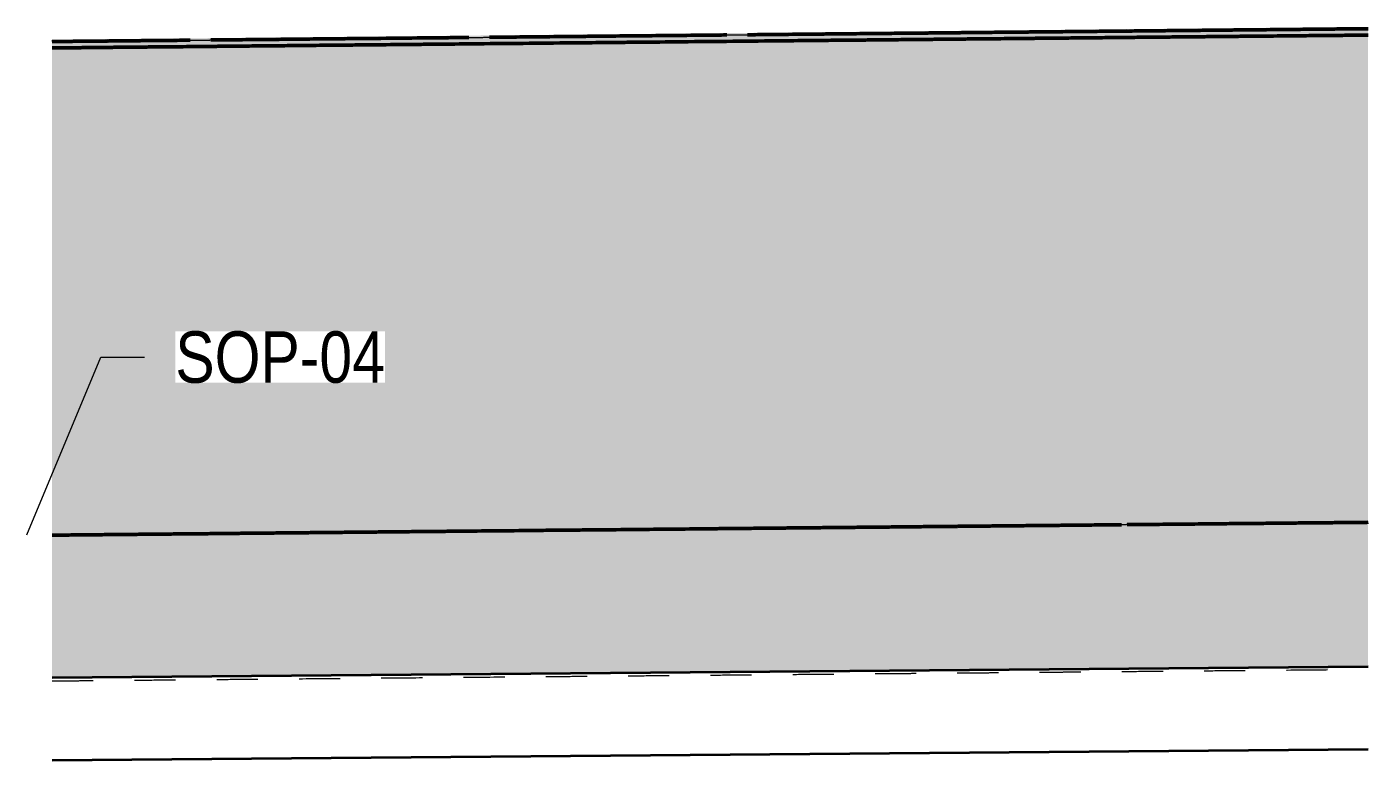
# Model space of a CAD drawing. Header units: metres. Extents: x 0 to 258, y 3 to 25.
# Drawn here: x 9.189 to 12.449, y 21.353 to 23.136 of the extents above; entities that cross this region are included whole.
import ezdxf

# ---------------------------------------------------------------- set-up
doc = ezdxf.new("R2010")
doc.units = ezdxf.units.M
doc.linetypes.add('JacobsDash', pattern=[0.0045, 0.003, -0.0015])
for name, color, linetype, lineweight in [('A-FLOR', 7, 'Continuous', 50), ('A-FLOR-HDLN', 7, 'JacobsDash', 18), ('G-ANNO-TEXT', 7, 'Continuous', 9)]:
    doc.layers.add(name, color=color, linetype=linetype, lineweight=lineweight)
doc.styles.add('Arial Narrow_2', font='ARIALN.TTF', dxfattribs={"height": 0.125})

msp = doc.modelspace()

# ---------------------------------------------------------------- hatches: boundary and pattern name
at = {"layer": 'A-FLOR', "lineweight": 5, "true_color": 0xc0c0c0}
h = msp.add_hatch(color=9, dxfattribs=at)
h.paths.add_polyline_path([(9.2504, 23.1001), (9.2931, 23.1005), (9.2877, 23.105), (9.2797, 23.1049), (9.2679, 23.1048), (9.2504, 23.1005)])
h.paths.add_polyline_path([(9.2504, 23.1005), (9.2677, 23.1048), (9.2608, 23.1047), (9.2504, 23.1046)])
h.paths.add_polyline_path([(11.8899, 23.1305), (11.8897, 23.1305), (11.8739, 23.1304), (11.8491, 23.1301)])
h.paths.add_polyline_path([(11.8052, 23.1297), (11.8049, 23.1297), (11.8041, 23.1297), (11.7611, 23.1292)])
h.paths.add_polyline_path([(9.2931, 23.1005), (12.4488, 23.1314), (12.4488, 23.1359), (9.3155, 23.1053), (9.2879, 23.105)])
for points in [[(9.2504, 23.0846), (12.4488, 23.1159), (12.4488, 23.1314), (9.2504, 23.1001), (9.2504, 23.099)], [(9.2504, 21.9), (12.4488, 21.9313), (12.4488, 23.1159), (9.2504, 23.0846), (9.2504, 21.9521)], [(9.2504, 21.553), (12.4488, 21.58), (12.4488, 21.9313), (9.2504, 21.9), (9.2504, 21.5536)]]:
    msp.add_hatch(color=9, dxfattribs=at).paths.add_polyline_path(points)

# ---------------------------------------------------------------- linework, layer by layer
at = {"layer": 'A-FLOR', "lineweight": 35}
for p, q in [((12.4488, 21.58), (9.2504, 21.553)), ((9.2504, 21.353), (12.4488, 21.38))]:
    msp.add_line(p, q, dxfattribs=at)
at = {"layer": 'A-FLOR'}
for points in [[(10.5638, 23.113), (10.5889, 23.1132), (10.614, 23.1135), (10.6391, 23.1137)], [(10.94, 23.1166), (10.9567, 23.1168), (10.9735, 23.117), (10.9902, 23.1171)], [(11.0403, 23.1176), (11.0654, 23.1179), (11.0905, 23.1181), (11.1156, 23.1184)], [(10.0368, 23.1078), (10.0703, 23.1081), (10.1038, 23.1085), (10.1372, 23.1088)], [(10.1623, 23.109), (10.1791, 23.1092), (10.1958, 23.1094), (10.2126, 23.1095)], [(10.2126, 23.1095), (10.2293, 23.1097), (10.246, 23.1099), (10.2628, 23.11)], [(10.313, 23.1105), (10.3297, 23.1107), (10.3464, 23.1108), (10.3631, 23.111)], [(10.4133, 23.1115), (10.4384, 23.1117), (10.4635, 23.112), (10.4886, 23.1122)], [(11.0906, 23.1026), (11.0655, 23.1023), (11.0405, 23.1021), (11.0154, 23.1018)], [(10.1246, 21.9086), (10.1079, 21.9084), (10.0911, 21.9082), (10.0743, 21.9081)], [(10.5265, 21.9125), (10.5014, 21.9122), (10.4763, 21.912), (10.4512, 21.9118)], [(10.5767, 21.913), (10.5599, 21.9128), (10.5432, 21.9127), (10.5265, 21.9125)], [(10.7774, 21.9149), (10.7523, 21.9147), (10.7273, 21.9145), (10.7022, 21.9142)], [(11.0284, 21.9174), (11.0117, 21.9172), (10.995, 21.9171), (10.9783, 21.9169)], [(9.2969, 21.9005), (9.2886, 21.9004), (9.2802, 21.9003), (9.2719, 21.9002)]]:
    msp.add_open_spline(points, degree=3, dxfattribs=at)
for points, knots in [([(10.6391, 23.1137), (10.64, 23.1137), (10.6567, 23.1139), (10.6734, 23.114), (10.6892, 23.1142)], [-0.953211737, -0.953211737, -0.953211737, -0.953211737, -0.953125, -0.951625694, -0.951625694, -0.951625694, -0.951625694]), ([(10.6893, 23.1142), (10.7146, 23.1144), (10.7648, 23.1149), (10.8149, 23.1154), (10.8397, 23.1157)], [-0.951625475, -0.951625475, -0.951625475, -0.951625475, -0.94921875, -0.946867776, -0.946867776, -0.946867776, -0.946867776]), ([(10.8397, 23.1157), (10.8561, 23.1158), (10.8728, 23.116), (10.8895, 23.1162), (10.8899, 23.1162)], [-0.946867565, -0.946867565, -0.946867565, -0.946867565, -0.9453125, -0.945281523, -0.945281523, -0.945281523, -0.945281523]), ([(10.9902, 23.1171), (10.9976, 23.1172), (11.0143, 23.1174), (11.031, 23.1175), (11.0403, 23.1176)], [-0.942109437, -0.942109437, -0.942109437, -0.942109437, -0.94140625, -0.940523665, -0.940523665, -0.940523665, -0.940523665]), ([(11.1156, 23.1184), (11.1223, 23.1184), (11.1497, 23.1187), (11.1977, 23.1192), (11.241, 23.1196), (11.2638, 23.1198), (11.266, 23.1198)], [-0.938144128, -0.938144128, -0.938144128, -0.938144128, -0.9375, -0.935546875, -0.93359375, -0.933386437, -0.933386437, -0.933386437, -0.933386437]), ([(11.266, 23.1198), (11.2741, 23.1199), (11.2925, 23.1201), (11.3212, 23.1204), (11.3469, 23.1206), (11.367, 23.1208), (11.3797, 23.1209), (11.3876, 23.121), (11.3905, 23.1211), (11.3907, 23.1211)], [-0.933386201, -0.933386201, -0.933386201, -0.933386201, -0.932617188, -0.931640625, -0.930664062, -0.930175781, -0.9296875, -0.929443359, -0.929421416, -0.929421416, -0.929421416, -0.929421416]), ([(11.3907, 23.1211), (11.3931, 23.1211), (11.398, 23.1211), (11.4057, 23.1212), (11.4139, 23.1213), (11.4219, 23.1214), (11.4322, 23.1215), (11.4448, 23.1216), (11.4577, 23.1217), (11.4659, 23.1218), (11.4684, 23.1218)], [-0.929421094, -0.929421094, -0.929421094, -0.929421094, -0.929199219, -0.928955078, -0.928710938, -0.928466797, -0.928222656, -0.927734375, -0.927246094, -0.92704203, -0.92704203, -0.92704203, -0.92704203]), ([(11.4684, 23.1218), (11.4719, 23.1218), (11.4818, 23.1219), (11.5002, 23.1221), (11.5263, 23.1224), (11.556, 23.1227), (11.58, 23.1229), (11.5936, 23.123), (11.5966, 23.1231)], [-0.927042004, -0.927042004, -0.927042004, -0.927042004, -0.926757812, -0.926269531, -0.92578125, -0.925292969, -0.924804688, -0.924663025, -0.924663025, -0.924663025, -0.924663025]), ([(11.5967, 23.1231), (11.5989, 23.1231), (11.6063, 23.1232), (11.6189, 23.1233), (11.6343, 23.1234), (11.649, 23.1236), (11.6633, 23.1237), (11.6776, 23.1239), (11.6875, 23.124), (11.6926, 23.124), (11.6929, 23.124)], [-0.924662966, -0.924662966, -0.924662966, -0.924662966, -0.924560547, -0.924316406, -0.924072266, -0.923828125, -0.923583984, -0.923339844, -0.923095703, -0.923076923, -0.923076923, -0.923076923, -0.923076923]), ([(11.6929, 23.124), (11.6973, 23.124), (11.7111, 23.1242), (11.7342, 23.1244), (11.7712, 23.1248), (11.8161, 23.1252), (11.8687, 23.1257), (11.9191, 23.1262), (11.9673, 23.1267), (12.0135, 23.1271), (12.0438, 23.1274), (12.0591, 23.1276), (12.0602, 23.1276)], [-0.923076835, -0.923076835, -0.923076835, -0.923076835, -0.922851562, -0.922363281, -0.921875, -0.920898438, -0.919921875, -0.918945312, -0.91796875, -0.916992188, -0.916015625, -0.915939953, -0.915939953, -0.915939953, -0.915939953]), ([(12.0602, 23.1276), (12.0733, 23.1277), (12.0998, 23.128), (12.1382, 23.1284), (12.1756, 23.1287), (12.2102, 23.1291), (12.232, 23.1293), (12.2423, 23.1294)], [-0.91593973, -0.91593973, -0.91593973, -0.91593973, -0.915039062, -0.9140625, -0.913085938, -0.912109375, -0.911181737, -0.911181737, -0.911181737, -0.911181737]), ([(12.3394, 23.1148), (12.3376, 23.1148), (12.3266, 23.1147), (12.3058, 23.1145), (12.2759, 23.1142), (12.2444, 23.1139), (12.2109, 23.1135), (12.1817, 23.1132), (12.1635, 23.1131), (12.1575, 23.113)], [0.908009516, 0.908009516, 0.908009516, 0.908009516, 0.908203125, 0.909179688, 0.91015625, 0.911132812, 0.912109375, 0.913085938, 0.913560527, 0.913560527, 0.913560527, 0.913560527]), ([(12.2423, 23.1294), (12.2428, 23.1294), (12.2542, 23.1295), (12.2758, 23.1297), (12.2996, 23.1299), (12.3129, 23.1301), (12.3166, 23.1301)], [-0.911181602, -0.911181602, -0.911181602, -0.911181602, -0.911132812, -0.91015625, -0.909179688, -0.908802651, -0.908802651, -0.908802651, -0.908802651]), ([(12.3166, 23.1301), (12.3224, 23.1302), (12.3375, 23.1303), (12.352, 23.1304), (12.3607, 23.1305), (12.3608, 23.1305)], [-0.908802538, -0.908802538, -0.908802538, -0.908802538, -0.908203125, -0.907226562, -0.907216699, -0.907216699, -0.907216699, -0.907216699]), ([(12.4488, 23.1159), (12.4437, 23.1158), (12.4312, 23.1157), (12.4105, 23.1155), (12.3864, 23.1152), (12.3626, 23.115), (12.3466, 23.1149), (12.3394, 23.1148)], [0.903603768, 0.903603768, 0.903603768, 0.903603768, 0.904296875, 0.905273438, 0.90625, 0.907226562, 0.908009387, 0.908009387, 0.908009387, 0.908009387]), ([(12.3608, 23.1305), (12.3694, 23.1306), (12.3864, 23.1308), (12.4103, 23.131), (12.4311, 23.1312), (12.4437, 23.1313), (12.4488, 23.1314)], [-0.907216495, -0.907216495, -0.907216495, -0.907216495, -0.90625, -0.905273438, -0.904296875, -0.903596905, -0.903596905, -0.903596905, -0.903596905]), ([(9.2504, 23.1001), (9.2504, 23.1001), (9.2527, 23.1002), (9.2573, 23.1002), (9.2638, 23.1003), (9.2683, 23.1003), (9.2705, 23.1003)], [-0.9975672892, -0.9975672892, -0.9975672892, -0.9975672892, -0.9975585938, -0.9973144531, -0.9970703125, -0.99682793, -0.99682793, -0.99682793, -0.99682793]), ([(9.2699, 23.0848), (9.2676, 23.0848), (9.2631, 23.0847), (9.2567, 23.0847), (9.2524, 23.0846), (9.2504, 23.0846)], [0.9968279918, 0.9968279918, 0.9968279918, 0.9968279918, 0.9970703125, 0.9973144531, 0.9975337882, 0.9975337882, 0.9975337882, 0.9975337882]), ([(9.2926, 23.085), (9.2921, 23.085), (9.2867, 23.0849), (9.2791, 23.0849), (9.2722, 23.0848), (9.2699, 23.0848)], [0.9960348929, 0.9960348929, 0.9960348929, 0.9960348929, 0.99609375, 0.9965820312, 0.9968279144, 0.9968279144, 0.9968279144, 0.9968279144]), ([(9.2705, 23.1003), (9.2728, 23.1004), (9.2797, 23.1004), (9.2872, 23.1005), (9.2926, 23.1005), (9.2931, 23.1005)], [-0.9968279144, -0.9968279144, -0.9968279144, -0.9968279144, -0.9965820312, -0.99609375, -0.9960348929, -0.9960348929, -0.9960348929, -0.9960348929]), ([(9.3162, 23.0852), (9.3126, 23.0852), (9.3048, 23.0851), (9.2969, 23.085), (9.2926, 23.085)], [0.9952418715, 0.9952418715, 0.9952418715, 0.9952418715, 0.9956054688, 0.9960348574, 0.9960348574, 0.9960348574, 0.9960348574]), ([(9.2931, 23.1005), (9.2973, 23.1006), (9.3052, 23.1007), (9.313, 23.1007), (9.3166, 23.1008)], [-0.9960347653, -0.9960347653, -0.9960347653, -0.9960347653, -0.9956054688, -0.9952418715, -0.9952418715, -0.9952418715, -0.9952418715]), ([(9.3396, 23.0855), (9.3378, 23.0854), (9.3313, 23.0854), (9.3235, 23.0853), (9.3175, 23.0852), (9.3162, 23.0852)], [0.9944488501, 0.9944488501, 0.9944488501, 0.9944488501, 0.9946289062, 0.9951171875, 0.9952417658, 0.9952417658, 0.9952417658, 0.9952417658]), ([(9.3166, 23.1008), (9.3178, 23.1008), (9.3238, 23.1008), (9.3316, 23.1009), (9.338, 23.101), (9.3398, 23.101)], [-0.9952417816, -0.9952417816, -0.9952417816, -0.9952417816, -0.9951171875, -0.9946289062, -0.9944488501, -0.9944488501, -0.9944488501, -0.9944488501]), ([(9.3632, 23.0857), (9.3583, 23.0856), (9.3503, 23.0856), (9.3426, 23.0855), (9.3396, 23.0855)], [0.9936523438, 0.9936523438, 0.9936523438, 0.9936523438, 0.994140625, 0.9944486807, 0.9944486807, 0.9944486807, 0.9944486807]), ([(9.3398, 23.101), (9.3428, 23.101), (9.3505, 23.1011), (9.3584, 23.1012), (9.3633, 23.1012)], [-0.9944486985, -0.9944486985, -0.9944486985, -0.9944486985, -0.994140625, -0.9936523438, -0.9936523438, -0.9936523438, -0.9936523438]), ([(9.4115, 23.0862), (9.4103, 23.0862), (9.4067, 23.0861), (9.4007, 23.0861), (9.3908, 23.086), (9.3781, 23.0858), (9.3681, 23.0857), (9.3632, 23.0857)], [0.992069818, 0.992069818, 0.992069818, 0.992069818, 0.9921875, 0.992431641, 0.992675781, 0.993164062, 0.993652344, 0.993652344, 0.993652344, 0.993652344]), ([(9.3633, 23.1012), (9.3682, 23.1013), (9.3762, 23.1014), (9.3844, 23.1014), (9.3875, 23.1015)], [-0.9936523438, -0.9936523438, -0.9936523438, -0.9936523438, -0.9931640625, -0.9928630013, -0.9928630013, -0.9928630013, -0.9928630013]), ([(9.3875, 23.1015), (9.3894, 23.1015), (9.3939, 23.1015), (9.4007, 23.1016), (9.4066, 23.1017), (9.4102, 23.1017), (9.4114, 23.1017)], [-0.9928628073, -0.9928628073, -0.9928628073, -0.9928628073, -0.9926757812, -0.9924316406, -0.9921875, -0.9920698596, -0.9920698596, -0.9920698596, -0.9920698596]), ([(9.4114, 23.1017), (9.4126, 23.1017), (9.4163, 23.1018), (9.425, 23.1018), (9.4377, 23.102), (9.453, 23.1021), (9.4685, 23.1023), (9.4795, 23.1024), (9.4852, 23.1024), (9.4858, 23.1024)], [-0.992069786, -0.992069786, -0.992069786, -0.992069786, -0.991943359, -0.991699219, -0.991210938, -0.990722656, -0.990234375, -0.989746094, -0.989690865, -0.989690865, -0.989690865, -0.989690865]), ([(9.536, 23.0874), (9.5341, 23.0874), (9.522, 23.0872), (9.5048, 23.0871), (9.4842, 23.0869), (9.4686, 23.0867), (9.4532, 23.0866), (9.4378, 23.0864), (9.4238, 23.0863), (9.4152, 23.0862), (9.4115, 23.0862)], [0.988104903, 0.988104903, 0.988104903, 0.988104903, 0.98828125, 0.989257812, 0.989746094, 0.990234375, 0.990722656, 0.991210938, 0.991699219, 0.992069786, 0.992069786, 0.992069786, 0.992069786]), ([(9.4858, 23.1024), (9.4904, 23.1025), (9.5053, 23.1026), (9.5302, 23.1029), (9.559, 23.1031), (9.5776, 23.1033), (9.5859, 23.1034)], [-0.989690722, -0.989690722, -0.989690722, -0.989690722, -0.989257812, -0.98828125, -0.987304688, -0.986518636, -0.986518636, -0.986518636, -0.986518636]), ([(9.6361, 23.0884), (9.6317, 23.0883), (9.6172, 23.0882), (9.5921, 23.0879), (9.563, 23.0876), (9.5443, 23.0875), (9.536, 23.0874)], [0.984932943, 0.984932943, 0.984932943, 0.984932943, 0.985351562, 0.986328125, 0.987304688, 0.988104679, 0.988104679, 0.988104679, 0.988104679]), ([(9.6359, 23.1039), (9.6366, 23.1039), (9.6424, 23.104), (9.6505, 23.104), (9.6579, 23.1041), (9.6603, 23.1041)], [-0.9849325932, -0.9849325932, -0.9849325932, -0.9849325932, -0.9848632812, -0.984375, -0.9841395718, -0.9841395718, -0.9841395718, -0.9841395718]), ([(9.9364, 23.0913), (9.9243, 23.0912), (9.9019, 23.091), (9.8691, 23.0906), (9.8381, 23.0903), (9.807, 23.09), (9.776, 23.0897), (9.7446, 23.0894), (9.7185, 23.0892), (9.6981, 23.089), (9.678, 23.0888), (9.6582, 23.0886), (9.6426, 23.0884), (9.6368, 23.0884), (9.6361, 23.0884)], [0.975416407, 0.975416407, 0.975416407, 0.975416407, 0.9765625, 0.977539062, 0.978515625, 0.979492188, 0.98046875, 0.981445312, 0.982421875, 0.982910156, 0.983398438, 0.984375, 0.984863281, 0.984932593, 0.984932593, 0.984932593, 0.984932593]), ([(9.6603, 23.1041), (9.6678, 23.1042), (9.6803, 23.1043), (9.6979, 23.1045), (9.7184, 23.1047), (9.7445, 23.105), (9.7685, 23.1052), (9.782, 23.1053), (9.7852, 23.1054)], [-0.984139352, -0.984139352, -0.984139352, -0.984139352, -0.983398438, -0.982910156, -0.982421875, -0.981445312, -0.98046875, -0.980174638, -0.980174638, -0.980174638, -0.980174638]), ([(9.7852, 23.1054), (9.7924, 23.1054), (9.8092, 23.1056), (9.826, 23.1058), (9.8356, 23.1059)], [-0.980174465, -0.980174465, -0.980174465, -0.980174465, -0.979492188, -0.978588422, -0.978588422, -0.978588422, -0.978588422]), ([(9.8356, 23.1059), (9.8364, 23.1059), (9.8475, 23.106), (9.8689, 23.1062), (9.8933, 23.1064), (9.9074, 23.1066), (9.9111, 23.1066)], [-0.978588184, -0.978588184, -0.978588184, -0.978588184, -0.978515625, -0.977539062, -0.9765625, -0.976209514, -0.976209514, -0.976209514, -0.976209514]), ([(9.9111, 23.1066), (9.928, 23.1068), (9.9615, 23.1071), (9.9951, 23.1074), (10.0117, 23.1076)], [-0.976209358, -0.976209358, -0.976209358, -0.976209358, -0.974609375, -0.973037476, -0.973037476, -0.973037476, -0.973037476]), ([(9.9867, 23.0918), (9.9785, 23.0917), (9.9617, 23.0915), (9.9449, 23.0914), (9.9364, 23.0913)], [0.973830361, 0.973830361, 0.973830361, 0.973830361, 0.974609375, 0.975416336, 0.975416336, 0.975416336, 0.975416336]), ([(10.062, 23.0925), (10.0493, 23.0924), (10.0242, 23.0922), (9.9991, 23.0919), (9.9867, 23.0918)], [0.971451282, 0.971451282, 0.971451282, 0.971451282, 0.97265625, 0.973830293, 0.973830293, 0.973830293, 0.973830293]), ([(10.0117, 23.1076), (10.0157, 23.1076), (10.0241, 23.1077), (10.0324, 23.1078), (10.0368, 23.1078)], [-0.973037272, -0.973037272, -0.973037272, -0.973037272, -0.97265625, -0.9722442506, -0.9722442506, -0.9722442506, -0.9722442506]), ([(10.1876, 23.0938), (10.1743, 23.0936), (10.1324, 23.0932), (10.0906, 23.0928), (10.0621, 23.0925)], [0.967486216, 0.967486216, 0.967486216, 0.967486216, 0.96875, 0.971451229, 0.971451229, 0.971451229, 0.971451229]), ([(10.1372, 23.1088), (10.1406, 23.1088), (10.149, 23.1089), (10.1574, 23.109), (10.1623, 23.109)], [-0.969072071, -0.969072071, -0.969072071, -0.969072071, -0.96875, -0.9682794215, -0.9682794215, -0.9682794215, -0.9682794215]), ([(10.3884, 23.0957), (10.3493, 23.0953), (10.2824, 23.0947), (10.2155, 23.094), (10.1876, 23.0938)], [0.961141951, 0.961141951, 0.961141951, 0.961141951, 0.96484375, 0.967486122, 0.967486122, 0.967486122, 0.967486122]), ([(10.3631, 23.111), (10.3737, 23.1111), (10.3904, 23.1113), (10.4071, 23.1114), (10.4133, 23.1115)], [-0.961934972, -0.961934972, -0.961934972, -0.961934972, -0.9609375, -0.960349039, -0.960349039, -0.960349039, -0.960349039]), ([(10.5138, 23.0969), (10.4742, 23.0966), (10.4324, 23.0961), (10.3905, 23.0957), (10.3884, 23.0957)], [0.957176872, 0.957176872, 0.957176872, 0.957176872, 0.9609375, 0.961141944, 0.961141944, 0.961141944, 0.961141944]), ([(10.4886, 23.1122), (10.4985, 23.1123), (10.5236, 23.1126), (10.5487, 23.1128), (10.5638, 23.113)], [-0.957969865, -0.957969865, -0.957969865, -0.957969865, -0.95703125, -0.955590957, -0.955590957, -0.955590957, -0.955590957]), ([(10.5891, 23.0977), (10.5655, 23.0974), (10.5404, 23.0972), (10.5154, 23.097), (10.5138, 23.0969)], [0.95479778, 0.95479778, 0.95479778, 0.95479778, 0.95703125, 0.957176844, 0.957176844, 0.957176844, 0.957176844]), ([(10.6643, 23.0984), (10.6569, 23.0983), (10.6318, 23.0981), (10.6067, 23.0979), (10.5891, 23.0977)], [0.952418715, 0.952418715, 0.952418715, 0.952418715, 0.953125, 0.954797598, 0.954797598, 0.954797598, 0.954797598]), ([(11.0154, 23.1018), (11.0145, 23.1018), (10.9723, 23.1014), (10.8891, 23.1006), (10.773, 23.0995), (10.6981, 23.0987), (10.6643, 23.0984)], [0.94131649, 0.94131649, 0.94131649, 0.94131649, 0.94140625, 0.9453125, 0.94921875, 0.9524187, 0.9524187, 0.9524187, 0.9524187]), ([(11.216, 23.1038), (11.2099, 23.1037), (11.1833, 23.1035), (11.1415, 23.1031), (11.1058, 23.1027), (11.0906, 23.1026)], [0.934972264, 0.934972264, 0.934972264, 0.934972264, 0.935546875, 0.9375, 0.938937351, 0.938937351, 0.938937351, 0.938937351]), ([(11.2912, 23.1045), (11.291, 23.1045), (11.2804, 23.1044), (11.2554, 23.1042), (11.2305, 23.1039), (11.216, 23.1038)], [0.932593484, 0.932593484, 0.932593484, 0.932593484, 0.932617188, 0.93359375, 0.934972244, 0.934972244, 0.934972244, 0.934972244]), ([(11.4168, 23.1058), (11.4159, 23.1058), (11.4123, 23.1057), (11.4059, 23.1057), (11.398, 23.1056), (11.3901, 23.1055), (11.3798, 23.1054), (11.3672, 23.1053), (11.3471, 23.1051), (11.3216, 23.1048), (11.3013, 23.1046), (11.2912, 23.1045)], [0.928628088, 0.928628088, 0.928628088, 0.928628088, 0.928710938, 0.928955078, 0.929199219, 0.929443359, 0.9296875, 0.930175781, 0.930664062, 0.931640625, 0.93259318, 0.93259318, 0.93259318, 0.93259318]), ([(11.6466, 23.108), (11.6425, 23.108), (11.6336, 23.1079), (11.6191, 23.1077), (11.6034, 23.1076), (11.5824, 23.1074), (11.5561, 23.1071), (11.5265, 23.1068), (11.5003, 23.1066), (11.479, 23.1064), (11.4609, 23.1062), (11.4449, 23.106), (11.4323, 23.1059), (11.423, 23.1058), (11.4186, 23.1058), (11.4168, 23.1058)], [0.923869946, 0.923869946, 0.923869946, 0.923869946, 0.924072266, 0.924316406, 0.924560547, 0.924804688, 0.925292969, 0.92578125, 0.926269531, 0.926757812, 0.927246094, 0.927734375, 0.928222656, 0.928466797, 0.928628073, 0.928628073, 0.928628073, 0.928628073]), ([(11.7388, 23.1089), (11.7373, 23.1089), (11.7265, 23.1088), (11.7109, 23.1086), (11.692, 23.1085), (11.6778, 23.1083), (11.6634, 23.1082), (11.6531, 23.1081), (11.6474, 23.108), (11.6466, 23.108)], [0.922283933, 0.922283933, 0.922283933, 0.922283933, 0.922363281, 0.922851562, 0.923095703, 0.923339844, 0.923583984, 0.923828125, 0.923869944, 0.923869944, 0.923869944, 0.923869944]), ([(11.9883, 23.1114), (11.9813, 23.1113), (11.9587, 23.1111), (11.9193, 23.1107), (11.8688, 23.1102), (11.8163, 23.1097), (11.7728, 23.1092), (11.7466, 23.109), (11.7388, 23.1089)], [0.917525815, 0.917525815, 0.917525815, 0.917525815, 0.91796875, 0.918945312, 0.919921875, 0.920898438, 0.921875, 0.922283902, 0.922283902, 0.922283902, 0.922283902]), ([(12.0941, 23.1124), (12.0821, 23.1123), (12.0558, 23.112), (12.0202, 23.1117), (11.9967, 23.1114), (11.9883, 23.1114)], [0.915146709, 0.915146709, 0.915146709, 0.915146709, 0.916015625, 0.916992188, 0.917525773, 0.917525773, 0.917525773, 0.917525773]), ([(12.1575, 23.113), (12.1511, 23.1129), (12.132, 23.1128), (12.1106, 23.1126), (12.0956, 23.1124), (12.0941, 23.1124)], [0.913560666, 0.913560666, 0.913560666, 0.913560666, 0.9140625, 0.915039062, 0.915146626, 0.915146626, 0.915146626, 0.915146626]), ([(10.0241, 21.9076), (10.0073, 21.9074), (9.9821, 21.9072), (9.957, 21.9069), (9.9486, 21.9068)], [0.973016012, 0.973016012, 0.973016012, 0.973016012, 0.974604576, 0.975396825, 0.975396825, 0.975396825, 0.975396825]), ([(10.0743, 21.9081), (10.0706, 21.908), (10.0538, 21.9079), (10.0371, 21.9077), (10.0241, 21.9076)], [0.971428571, 0.971428571, 0.971428571, 0.971428571, 0.971782862, 0.973015873, 0.973015873, 0.973015873, 0.973015873]), ([(10.2, 21.9093), (10.1842, 21.9091), (10.159, 21.9089), (10.1339, 21.9087), (10.1246, 21.9086)], [0.967460467, 0.967460467, 0.967460467, 0.967460467, 0.968961149, 0.96984127, 0.96984127, 0.96984127, 0.96984127]), ([(10.3256, 21.9105), (10.2977, 21.9103), (10.2558, 21.9098), (10.2139, 21.9094), (10.2, 21.9093)], [0.963492221, 0.963492221, 0.963492221, 0.963492221, 0.966139435, 0.967460317, 0.967460317, 0.967460317, 0.967460317]), ([(10.4512, 21.9118), (10.4409, 21.9117), (10.3991, 21.9112), (10.3572, 21.9108), (10.3256, 21.9105)], [0.95952381, 0.95952381, 0.95952381, 0.95952381, 0.960496007, 0.963492063, 0.963492063, 0.963492063, 0.963492063]), ([(10.7022, 21.9142), (10.6975, 21.9142), (10.6631, 21.9138), (10.6213, 21.9134), (10.5841, 21.9131), (10.5767, 21.913)], [0.951587564, 0.951587564, 0.951587564, 0.951587564, 0.952030866, 0.95485258, 0.95555537, 0.95555537, 0.95555537, 0.95555537]), ([(10.903, 21.9162), (10.8909, 21.9161), (10.849, 21.9156), (10.8071, 21.9152), (10.7774, 21.9149)], [0.945238325, 0.945238325, 0.945238325, 0.945238325, 0.946387439, 0.949209152, 0.949209152, 0.949209152, 0.949209152]), ([(10.9783, 21.9169), (10.9708, 21.9168), (10.9457, 21.9166), (10.9206, 21.9163), (10.903, 21.9162)], [0.942857148, 0.942857148, 0.942857148, 0.942857148, 0.943565725, 0.945238095, 0.945238095, 0.945238095, 0.945238095]), ([(11.1789, 21.9189), (11.164, 21.9187), (11.1343, 21.9184), (11.0897, 21.918), (11.0544, 21.9177), (11.034, 21.9175), (11.0285, 21.9174)], [0.93651144, 0.93651144, 0.93651144, 0.93651144, 0.937922297, 0.939333154, 0.940744011, 0.941269841, 0.941269841, 0.941269841, 0.941269841]), ([(11.3045, 21.9201), (11.2998, 21.9201), (11.2877, 21.9199), (11.2607, 21.9197), (11.2235, 21.9193), (11.1938, 21.919), (11.1789, 21.9189)], [0.932539683, 0.932539683, 0.932539683, 0.932539683, 0.932984298, 0.933689727, 0.935100584, 0.93651144, 0.93651144, 0.93651144, 0.93651144]), ([(11.4822, 21.9218), (11.4778, 21.9218), (11.4694, 21.9217), (11.4579, 21.9216), (11.4468, 21.9215), (11.4377, 21.9214), (11.4301, 21.9213), (11.4243, 21.9213), (11.4184, 21.9212), (11.4107, 21.9211), (11.4012, 21.921), (11.3901, 21.9209), (11.3755, 21.9208), (11.3574, 21.9206), (11.3351, 21.9204), (11.3174, 21.9202), (11.3073, 21.9201), (11.3045, 21.9201)], [0.926988156, 0.926988156, 0.926988156, 0.926988156, 0.927340871, 0.927693585, 0.928046299, 0.928399013, 0.92857537, 0.928751728, 0.928928085, 0.929104442, 0.929457156, 0.92980987, 0.930162584, 0.930868013, 0.931573441, 0.93227887, 0.932539497, 0.932539497, 0.932539497, 0.932539497]), ([(11.5615, 21.9226), (11.5578, 21.9226), (11.547, 21.9225), (11.5299, 21.9223), (11.5117, 21.9221), (11.4959, 21.922), (11.4866, 21.9219), (11.4822, 21.9218)], [0.925396886, 0.925396886, 0.925396886, 0.925396886, 0.9255773, 0.925930014, 0.926282728, 0.926635442, 0.926988156, 0.926988156, 0.926988156, 0.926988156]), ([(11.7539, 21.9245), (11.7505, 21.9245), (11.7403, 21.9244), (11.7233, 21.9242), (11.7029, 21.924), (11.6857, 21.9238), (11.6719, 21.9237), (11.6615, 21.9236), (11.651, 21.9235), (11.6365, 21.9233), (11.6177, 21.9232), (11.5948, 21.9229), (11.576, 21.9228), (11.5651, 21.9226), (11.5615, 21.9226)], [0.922222234, 0.922222234, 0.922222234, 0.922222234, 0.922402872, 0.922755586, 0.9231083, 0.923461014, 0.923637371, 0.923813729, 0.923990086, 0.924166443, 0.924519157, 0.924871871, 0.925224585, 0.925396825, 0.925396825, 0.925396825, 0.925396825]), ([(11.8491, 21.9254), (11.8403, 21.9253), (11.8187, 21.9251), (11.787, 21.9248), (11.7639, 21.9246), (11.7539, 21.9245)], [0.920501723, 0.920501723, 0.920501723, 0.920501723, 0.920992015, 0.921697443, 0.922222222, 0.922222222, 0.922222222, 0.922222222]), ([(11.9648, 21.9266), (11.9547, 21.9265), (11.9327, 21.9262), (11.8989, 21.9259), (11.875, 21.9257), (11.8633, 21.9256)], [0.918254119, 0.918254119, 0.918254119, 0.918254119, 0.918875729, 0.919581158, 0.920238133, 0.920238133, 0.920238133, 0.920238133]), ([(12.1408, 21.9283), (12.136, 21.9282), (12.1218, 21.9281), (12.0877, 21.9278), (12.0363, 21.9273), (11.9905, 21.9268), (11.9662, 21.9266), (11.9648, 21.9266)], [0.91428588, 0.91428588, 0.91428588, 0.91428588, 0.914643159, 0.915348587, 0.916759444, 0.918170301, 0.918253968, 0.918253968, 0.918253968, 0.918253968]), ([(12.3304, 21.9301), (12.321, 21.93), (12.2972, 21.9298), (12.2644, 21.9295), (12.2324, 21.9292), (12.2075, 21.9289), (12.1817, 21.9287), (12.1592, 21.9285), (12.1454, 21.9283), (12.1408, 21.9283)], [0.908730437, 0.908730437, 0.908730437, 0.908730437, 0.90970516, 0.911116017, 0.911821445, 0.912526873, 0.913232302, 0.91393773, 0.914285714, 0.914285714, 0.914285714, 0.914285714]), ([(12.4488, 21.9313), (12.4439, 21.9312), (12.4335, 21.9311), (12.4172, 21.931), (12.3997, 21.9308), (12.3815, 21.9306), (12.3626, 21.9304), (12.3456, 21.9303), (12.3346, 21.9302), (12.3304, 21.9301)], [0.904121671, 0.904121671, 0.904121671, 0.904121671, 0.904767161, 0.905472589, 0.906178018, 0.906883446, 0.907588874, 0.908294303, 0.908730159, 0.908730159, 0.908730159, 0.908730159]), ([(9.2719, 21.9002), (9.2682, 21.9002), (9.261, 21.9001), (9.2538, 21.9001), (9.2504, 21.9)], [0.9968253968, 0.9968253968, 0.9968253968, 0.9968253968, 0.9971782862, 0.9975078834, 0.9975078834, 0.9975078834, 0.9975078834]), ([(9.3471, 21.901), (9.3331, 21.9008), (9.3164, 21.9007), (9.2997, 21.9005), (9.2969, 21.9005)], [0.994444608, 0.994444608, 0.994444608, 0.994444608, 0.995767429, 0.996031746, 0.996031746, 0.996031746, 0.996031746]), ([(9.3722, 21.9012), (9.3647, 21.9011), (9.3564, 21.9011), (9.348, 21.901), (9.3471, 21.901)], [0.9936509778, 0.9936509778, 0.9936509778, 0.9936509778, 0.9943565725, 0.9944444444, 0.9944444444, 0.9944444444, 0.9944444444]), ([(9.4475, 21.9019), (9.4447, 21.9019), (9.4345, 21.9018), (9.4168, 21.9016), (9.3945, 21.9014), (9.3796, 21.9013), (9.3722, 21.9012)], [0.991269961, 0.991269961, 0.991269961, 0.991269961, 0.991534859, 0.992240287, 0.992945716, 0.993650794, 0.993650794, 0.993650794, 0.993650794]), ([(9.5228, 21.9027), (9.5098, 21.9026), (9.4847, 21.9023), (9.4596, 21.9021), (9.4475, 21.9019)], [0.988888979, 0.988888979, 0.988888979, 0.988888979, 0.990124002, 0.991269841, 0.991269841, 0.991269841, 0.991269841]), ([(9.6965, 21.9044), (9.6848, 21.9043), (9.6661, 21.9041), (9.6399, 21.9038), (9.6104, 21.9035), (9.5729, 21.9032), (9.5413, 21.9029), (9.5246, 21.9027), (9.5228, 21.9027)], [0.983333609, 0.983333609, 0.983333609, 0.983333609, 0.984480574, 0.985186003, 0.985891431, 0.987302288, 0.988713145, 0.988888889, 0.988888889, 0.988888889, 0.988888889]), ([(9.7213, 21.9046), (9.7157, 21.9046), (9.7074, 21.9045), (9.6992, 21.9044), (9.6965, 21.9044)], [0.9825396825, 0.9825396825, 0.9825396825, 0.9825396825, 0.9830697174, 0.9833333333, 0.9833333333, 0.9833333333, 0.9833333333]), ([(9.7974, 21.9054), (9.7964, 21.9054), (9.788, 21.9053), (9.772, 21.9051), (9.7474, 21.9049), (9.7305, 21.9047), (9.7213, 21.9046)], [0.98015873, 0.98015873, 0.98015873, 0.98015873, 0.980248004, 0.980953432, 0.981658861, 0.982539672, 0.982539672, 0.982539672, 0.982539672]), ([(9.8982, 21.9064), (9.8936, 21.9063), (9.874, 21.9061), (9.8469, 21.9059), (9.8179, 21.9056), (9.8039, 21.9054), (9.7974, 21.9054)], [0.976984347, 0.976984347, 0.976984347, 0.976984347, 0.97742629, 0.978837147, 0.979542575, 0.980158699, 0.980158699, 0.980158699, 0.980158699]), ([(9.9486, 21.9068), (9.9421, 21.9068), (9.9253, 21.9066), (9.9085, 21.9065), (9.8983, 21.9064)], [0.975396947, 0.975396947, 0.975396947, 0.975396947, 0.976015433, 0.976984127, 0.976984127, 0.976984127, 0.976984127])]:
    msp.add_open_spline(points, degree=3, knots=knots, dxfattribs=at)
at = {"layer": 'A-FLOR-HDLN'}
msp.add_open_spline([(10.8899, 23.1162), (10.9066, 23.1163), (10.9233, 23.1165), (10.94, 23.1166)], degree=3, dxfattribs=at)
for points, knots in [([(9.5859, 23.1034), (9.5879, 23.1034), (9.6003, 23.1036), (9.6171, 23.1037), (9.6316, 23.1039), (9.6359, 23.1039)], [-0.986518636, -0.986518636, -0.986518636, -0.986518636, -0.986328125, -0.985351562, -0.984932593, -0.984932593, -0.984932593, -0.984932593]), ([(10.2628, 23.11), (10.2655, 23.1101), (10.2823, 23.1102), (10.299, 23.1104), (10.313, 23.1105)], [-0.965107058, -0.965107058, -0.965107058, -0.965107058, -0.96484375, -0.963521015, -0.963521015, -0.963521015, -0.963521015]), ([(11.8632, 21.9256), (11.8624, 21.9256), (11.8577, 21.9255), (11.853, 21.9255), (11.8492, 21.9254)], [0.9202390627, 0.9202390627, 0.9202390627, 0.9202390627, 0.9202865863, 0.9205007936, 0.9205007936, 0.9205007936, 0.9205007936]), ([(9.2504, 21.5457), (9.2506, 21.5457), (9.2634, 21.5458), (9.2889, 21.5461), (9.3395, 21.5465), (9.3901, 21.547), (9.4408, 21.5475), (9.4914, 21.5479), (9.5547, 21.5485), (9.6307, 21.5491), (9.7066, 21.5498), (9.808, 21.5507), (9.9092, 21.5516), (10.0105, 21.5525), (10.1118, 21.5534), (10.2384, 21.5545), (10.365, 21.5556), (10.4663, 21.5565), (10.5422, 21.5571), (10.6182, 21.5578), (10.6942, 21.5585), (10.7701, 21.5591), (10.8461, 21.5598), (10.922, 21.5605), (10.998, 21.5611), (11.074, 21.5618), (11.1499, 21.5625), (11.2132, 21.563), (11.2639, 21.5635), (11.3018, 21.5638), (11.3335, 21.5641), (11.3589, 21.5643), (11.3841, 21.5645), (11.4097, 21.5648), (11.4351, 21.565), (11.4539, 21.5652), (11.4721, 21.5653), (11.49, 21.5655), (11.5079, 21.5656), (11.5326, 21.5658), (11.5591, 21.5661), (11.5858, 21.5663), (11.6056, 21.5665), (11.6248, 21.5667), (11.6439, 21.5668), (11.6629, 21.567), (11.6819, 21.5672), (11.7009, 21.5673), (11.7262, 21.5676), (11.7577, 21.5678), (11.7957, 21.5682), (11.8464, 21.5686), (11.9098, 21.5692), (11.9857, 21.5698), (12.0618, 21.5705), (12.1377, 21.5712), (12.2391, 21.5721), (12.3403, 21.573), (12.4186, 21.5736), (12.4463, 21.5739), (12.4488, 21.5739)], [-0.9961843, -0.9961843, -0.9961843, -0.9961843, -0.9961538, -0.9942308, -0.9923077, -0.9884615, -0.9865385, -0.9846154, -0.9807692, -0.9769231, -0.9730769, -0.9692308, -0.9615385, -0.9576923, -0.9538462, -0.9461538, -0.9384615, -0.9346154, -0.9307692, -0.9269231, -0.9230769, -0.9192308, -0.9153846, -0.9115385, -0.9076923, -0.9038462, -0.9, -0.8961538, -0.8942308, -0.8923077, -0.8903846, -0.8894231, -0.8884615, -0.8865385, -0.8855769, -0.8846154, -0.8836538, -0.8826923, -0.8817308, -0.8807692, -0.8788462, -0.8778846, -0.8769231, -0.8759615, -0.875, -0.8740385, -0.8730769, -0.8721154, -0.8711538, -0.8692308, -0.8673077, -0.8653846, -0.8615385, -0.8576923, -0.8538462, -0.85, -0.8461538, -0.8384615, -0.8346154, -0.83425, -0.83425, -0.83425, -0.83425])]:
    msp.add_open_spline(points, degree=3, knots=knots, dxfattribs=at)
at = {"layer": 'G-ANNO-TEXT'}
for p, q in [((9.1889, 21.9009), (9.3685, 22.3331)), ((9.3685, 22.3331), (9.4748, 22.3331))]:
    msp.add_line(p, q, dxfattribs=at)

# ---------------------------------------------------------------- next in the draw order: texts
at = {"layer": 'G-ANNO-TEXT', "insert": (9.5498, 22.3956), "char_height": 0.125, "attachment_point": 1, "style": 'Arial Narrow_2', "bg_fill": 3, "box_fill_scale": 1, "bg_fill_color": 256, "bg_fill_true_color": 13158600, "bg_fill_transparency": 0}
msp.add_mtext('SOP-04', dxfattribs=at)

doc.saveas('drawing.dxf')
